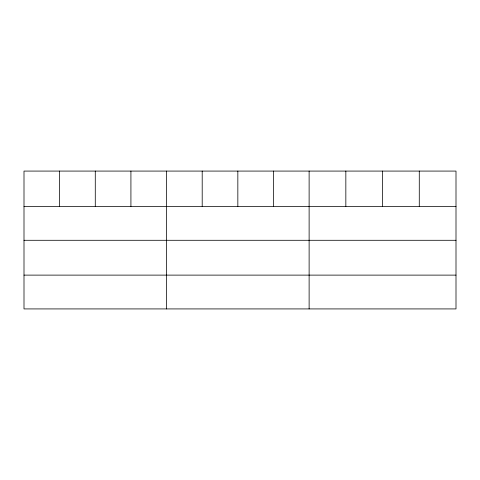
<?xml version="1.0" encoding="UTF-8"?>
<svg xmlns="http://www.w3.org/2000/svg" width="480" height="480" viewBox="0 0 480 480"><rect width="100%" height="100%" fill="white"/><g stroke="black" fill="none" stroke-linecap="round" stroke-linejoin="round"><path stroke-width="0.72" d="M456 240.288L456 171.078L24 171.078L24 308.922L456 308.922L456 240.288L24 240.288M24 206.478L456 206.478M24 275.118L456 275.118M419.28 171.078L419.28 206.478M382.56 171.078L382.56 206.478M345.84 171.078L345.84 206.478M309.12 171.078L309.12 308.922M273.48 171.078L273.48 206.478M237.84 171.078L237.84 206.478M202.2 171.078L202.2 206.478M166.56 171.078L166.56 308.922M130.92 171.078L130.92 206.478M95.28 171.078L95.28 206.478M59.64 171.078L59.64 206.478"/></g></svg>
